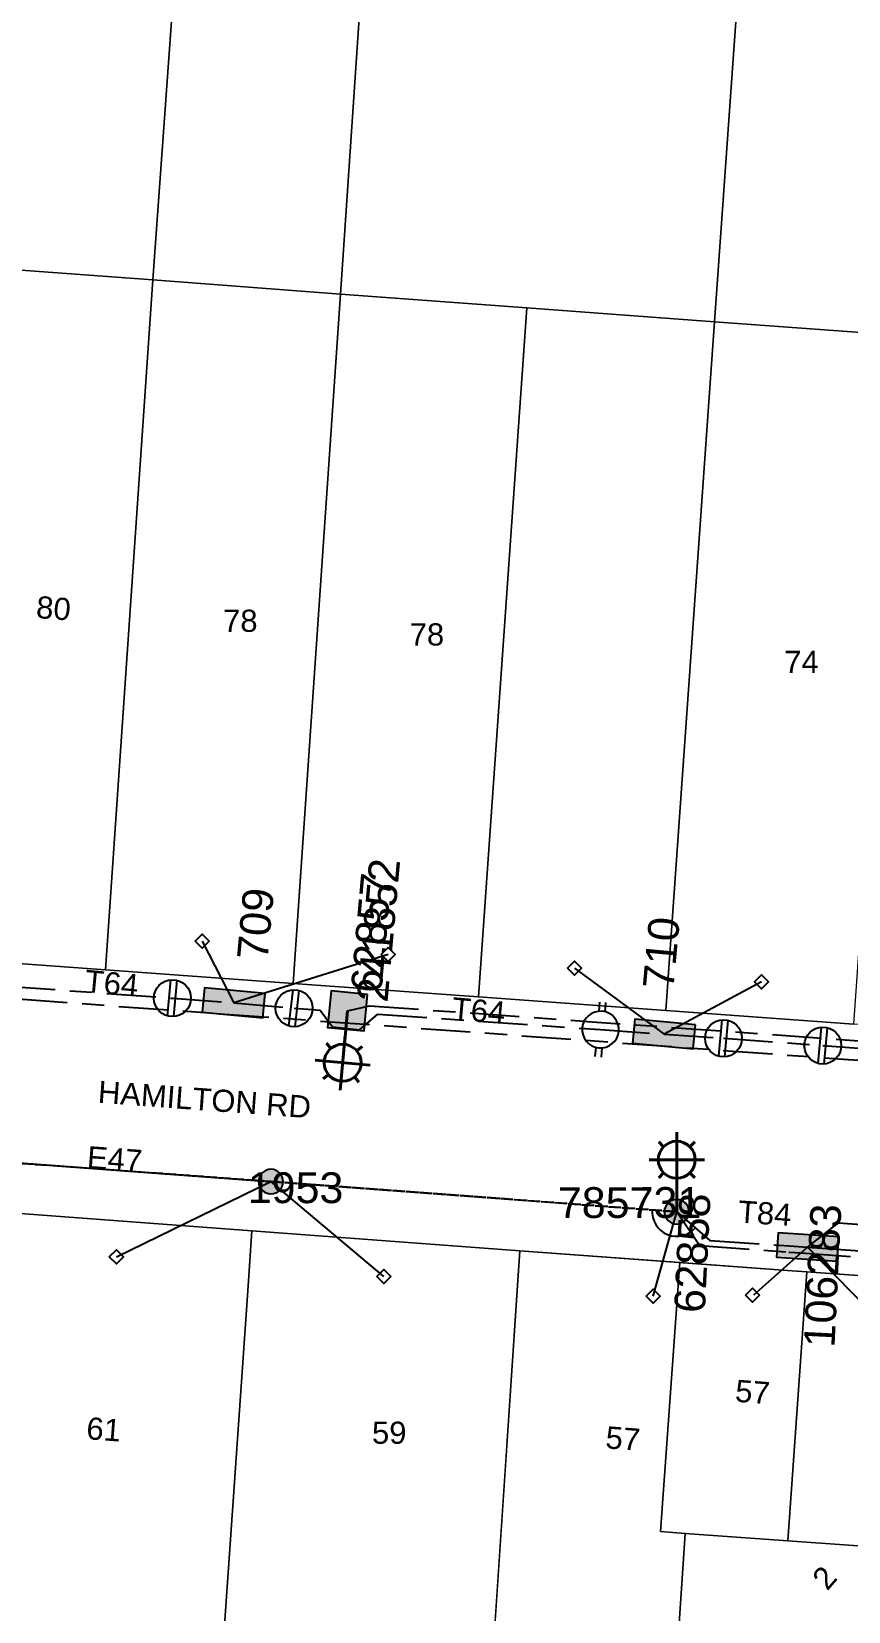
# Model space of a CAD drawing. Header units: metres. Extents: x 309980 to 311407, y 6249141 to 6251386.
# Drawn here: x 310413 to 310479.3, y 6249962 to 6250090.3 of the extents above; entities that cross this region are included whole.
import ezdxf
from ezdxf.enums import TextEntityAlignment as Align

# ---------------------------------------------------------------- set-up
doc = ezdxf.new("R2010")
doc.units = ezdxf.units.M
doc.linetypes.add('Cable Exist OH', pattern=[1, 1, 0])
doc.linetypes.add('Cable Exist UG', pattern=[8.2, 4, -1.2, 1.8, -1.2])
doc.layers.get('0').update_dxf_attribs({"color": 6})
for name, color, linetype, lineweight in [('Cadastre Buildings_SP_EXT', 9, 'Continuous', 5), ('Cadastre Land Parcels_SP_EXT', 9, 'Continuous', 5), ('Cadastre Roads_SP_EXT', 9, 'Continuous', 5)]:
    doc.layers.add(name, color=color, linetype=linetype, lineweight=lineweight)
for name, color, linetype in [('Equip_LV_EXT', 7, 'Continuous'), ('Equip_SP_SL_EXT', 7, 'Continuous'), ('Mains_HV_EXT', 7, 'Continuous'), ('Mains_LV_EXT', 7, 'Continuous'), ('Mains_SL_EXT', 7, 'Continuous'), ('Services_SP_EXT', 7, 'Continuous'), ('SupportsOH_SP_TR_HV_LV_SL_EXT', 7, 'Continuous'), ('SupportsUG_SP_LV_EXT', 7, 'Continuous'), ('SupportsUG_SP_LV_SL_EXT', 7, 'Continuous')]:
    doc.layers.add(name, color=color, linetype=linetype)
doc.styles.add('COLUMN_LABEL', font='arial.ttf')
doc.styles.add('iecARIAL', font='arial.ttf', dxfattribs={"height": 2})
doc.styles.add('POLE_LABEL', font='arial.ttf')
doc.styles.get("Standard").update_dxf_attribs({"font": 'arial.ttf'})

# ---------------------------------------------------------------- blocks, each defined once
blk = doc.blocks.new('COLUMN_EXT')
blk.add_hatch(color=256).paths.add_polyline_path([(-1.49, 1.48), (-1.49, -1.49), (1.48, -1.49), (1.48, 1.48)])
blk.add_lwpolyline([(-1.49, -1.49), (1.48, -1.49), (1.48, 1.48), (-1.49, 1.48)], close=True)
for tag, height, style, flags, p in [('ASSET_NUM', 2.5, 'COLUMN_LABEL', 8, (2, 2)), ('STRUCTURE_PLANT_NUMBER', 0.2, 'POLE_LABEL', 9, (1.81, 0.03)), ('STREET_CODE', 0.2, 'COLUMN_LABEL', 9, (1.81, -0.2))]:
    blk.add_attdef(tag, text='', height=height, dxfattribs=dict(style=style, flags=flags)).set_placement(p, align=Align.MIDDLE_LEFT)
at = {"flags": 9}
for tag, p in [('COLUMN_TYPE', (1.81, -0.4)), ('OWNED_BY', (1.81, -0.6)), ('STATE', (1.81, -0.8)), ('USAGE', (1.81, -1)), ('LEGEND', (1.81, -1.2)), ('STREETNAME', (1.81, -1.6)), ('SUBURB', (1.81, -1.8)), ('LOCATION', (1.81, -1.4)), ('NOTES', (1.81, -2))]:
    blk.add_attdef(tag, text='', height=0.2, dxfattribs=at).set_placement(p, align=Align.MIDDLE_LEFT)
at = {"flags": 1}
blk.add_attdef('Z', (1.81, -2.35), '', height=0.2, dxfattribs=at)
blk = doc.blocks.new('PILLAR_EXT')
blk.add_hatch(color=256).paths.add_polyline_path([(-2.475, 0.99), (-2.475, -0.99), (2.475, -0.99), (2.475, 0.99)])
blk.add_lwpolyline([(-2.475, -0.99), (2.475, -0.99), (2.475, 0.99), (-2.475, 0.99)], close=True)
at = {"style": 'iecARIAL', "flags": 8}
blk.add_attdef('ASSET_NUM', (1.5, 3.5), '', height=2.5, dxfattribs=at)
for tag, p, flags in [('OWNED_BY', (0, -0.2), 9), ('STATE', (0, -0.4), 9), ('SUPPORT_TYPE', (0, -0.6), 9), ('USAGE', (0, -0.8), 9), ('LEGEND', (0, -1), 9), ('LOCATION', (0, -1.2), 9), ('NOTES', (0, -1.4), 9), ('STREETNAME', (0, -1.8), 9), ('SUBURB', (0, -2), 1), ('PARENT', (0, -1.6), 9)]:
    blk.add_attdef(tag, p, '', height=0.2, dxfattribs=dict(flags=flags))
blk = doc.blocks.new('SL_LANTERN_EXT')
at = {"lineweight": 40}
for p, q in [((0, 1.97), (0, 6.47)), ((-1.46, 5.68), (-1.06, 5.28)), ((1.46, 5.68), (1.06, 5.28)), ((-2.25, 4.22), (2.25, 4.22)), ((-1.46, 2.76), (-1.06, 3.16)), ((0, 0), (0, 2.72)), ((1.46, 2.76), (1.06, 3.16))]:
    blk.add_line(p, q, dxfattribs=at)
blk.add_circle((0, 4.22), 1.5, dxfattribs=at)
at = {"style": 'iecARIAL', "flags": 8}
blk.add_attdef('ASSET_NUM', (1.5, 1.5), '', height=2.5, dxfattribs=at)
for tag, p, height, flags in [('CONSTRUCTED_VOLTAGE', (0.98, -0.65), 0.2, 9), ('CONTROL_TYPE', (0.98, -0.85), 0.2, 9), ('LANTERN_PURPOSE', (0.98, -1.05), 0.2, 9), ('LANTERN_TYPE', (0.98, -1.25), 0.2, 9), ('NO_PHASES', (0.98, -1.45), 0.2, 9), ('LNUMBER', (2.18, -3.25), 2.5, 8), ('OPERATING_VOLTAGE', (0.98, -1.65), 0.2, 9), ('ORIENTATION', (0.98, -1.85), 0.2, 9), ('OWNED_BY', (0.98, -2.05), 0.2, 9), ('STATE', (0.98, -2.25), 0.2, 9), ('USAGE', (0.98, -2.45), 0.2, 9), ('CEXIST', (0.98, -2.65), 0.2, 9), ('CNEW', (0.98, -2.85), 0.2, 9), ('CNUMBER', (0.98, -3.05), 0.2, 9), ('CREMOVE', (0.98, -3.25), 0.2, 9), ('CREPLACE', (0.98, -3.45), 0.2, 9), ('LKINGHEIGHT', (0.98, -3.65), 0.2, 9), ('LBRACKET', (0.98, -3.85), 0.2, 9), ('LBRACKETVOCAB', (0.98, -4.05), 0.2, 9), ('LCATEGORY', (0.98, -4.25), 0.2, 9), ('LCHARGE1', (0.98, -4.45), 0.2, 9), ('LCHARGE1PERCENT', (0.98, -4.65), 0.2, 9), ('LCHARGE2', (0.98, -4.85), 0.2, 9), ('LCHARGE2PERCENT', (0.98, -5.05), 0.2, 9), ('LCHARGE3', (0.98, -5.25), 0.2, 9), ('LCHARGE3PERCENT', (0.98, -5.45), 0.2, 9), ('LEXIST', (0.98, -5.65), 0.2, 9), ('LLAMP', (0.98, -5.85), 0.2, 9), ('LLAMPVOCAB', (0.98, -6.05), 0.2, 9), ('LMAST', (0.98, -6.25), 0.2, 9), ('LMASTVOCAB', (0.98, -6.45), 0.2, 9), ('LNEW', (0.98, -6.65), 0.2, 9), ('LANTNUMBER', (0.98, -6.85), 0.2, 9), ('LOUTREACH', (0.98, -7.25), 0.2, 9), ('LOUTREACHVOCAB', (0.98, -7.45), 0.2, 9), ('LRATECODE', (0.98, -7.65), 0.2, 9), ('LREMOVE', (0.98, -7.85), 0.2, 9), ('LREPLACE', (0.98, -8.05), 0.2, 9), ('LTYPE', (0.98, -8.25), 0.2, 9), ('LTYPEVOCAB', (0.98, -8.45), 0.2, 9), ('LEGEND', (0.98, -8.65), 0.2, 9), ('LOCATION', (0.98, -8.85), 0.2, 9), ('NOTES', (0.98, -9.05), 0.2, 9), ('STREETNAME', (0.98, -9.25), 0.2, 9), ('SUBURB', (0.98, -9.45), 0.2, 1)]:
    blk.add_attdef(tag, p, '', height=height, dxfattribs=dict(flags=flags))
blk = doc.blocks.new('CCP_EXT')
at = {"flags": 9}
for tag, p in [('STATE', (0, -1.8)), ('LEGEND', (0, -1.4)), ('LIFE_SUPPORT', (0, -1.6)), ('NOTES', (0, -2))]:
    blk.add_attdef(tag, text='', height=0.2, dxfattribs=at).set_placement(p, align=Align.MIDDLE_LEFT)
blk.add_wipeout([(0, 0.57), (0.57, 0), (0, -0.57), (-0.57, 0)])
blk.add_lwpolyline([(-0.57, 0), (0, 0.57), (0.57, 0), (0, -0.57), (-0.57, 0)])
at = {"flags": 1}
blk.add_attdef('Z', (0, 0), '', height=0.2, dxfattribs=at)
at = {"flags": 9}
for tag, p in [('CCP_TYPE', (0, 0)), ('CONSTRUCTED_VOLTAGE', (0, -0.2)), ('OPERATING_VOLTAGE', (0, -0.6)), ('ORIENTATION', (0, -0.8)), ('OWNED_BY', (0, -1)), ('NO_PHASES', (0, -0.4)), ('USAGE', (0, -1.2))]:
    blk.add_attdef(tag, text='', height=0.2, dxfattribs=at).set_placement(p, align=Align.MIDDLE_LEFT)
blk = doc.blocks.new('POLE_EXT')
blk.add_hatch(color=256).paths.add_polyline_path([(-1, 0, 1), (1, 0, 1)])
blk.add_lwpolyline([(-1, 0, 1), (1, 0, 1)], format="xyb", close=True)
for tag, height, flags, p in [('pNumber', 2.5, 8, (-17.84, 2.07)), ('OWNED_BY', 0.2, 9, (1.35, -0.4)), ('SPECIAL_USE', 0.2, 9, (1.35, -0.8)), ('STATE', 0.2, 9, (1.35, -1)), ('PARENT', 0.2, 9, (1.35, -0.6)), ('USAGE', 0.2, 9, (1.35, -1.2)), ('cLV', 0.2, 9, (1.35, -1.4)), ('hDepth', 0.2, 9, (1.35, -1.6)), ('hDia', 0.2, 9, (1.35, -1.8)), ('cHV', 0.2, 9, (1.35, -2)), ('LBRACKET', 0.2, 9, (1.35, -2.2)), ('LExisting', 0.2, 9, (1.35, -2.4)), ('LANTNUMBER', 0.2, 9, (1.35, -2.6)), ('cLinedev', 0.2, 9, (1.35, -3.4)), ('pExisting', 0.2, 9, (1.35, -3.8)), ('LOther', 0.2, 9, (1.35, -2.8)), ('LRemove', 0.2, 9, (1.35, -3)), ('LEGEND', 0.2, 9, (1.35, -3.2)), ('LOCATION', 0.2, 9, (1.35, -3.6)), ('pFooting', 0.2, 9, (1.35, -4.4)), ('pNew', 0.2, 9, (1.35, -4.6)), ('pRelocate', 0.2, 9, (1.35, -5)), ('pRemove', 0.2, 9, (1.35, -5.2)), ('PFNUMBER', 0.2, 9, (1.35, -4)), ('NEWPFNUMBER', 0.2, 9, (1.35, -4.2)), ('pReplace', 0.2, 9, (1.35, -5.4)), ('pStay', 0.2, 9, (1.35, -5.6)), ('pType', 0.2, 9, (1.35, -5.8)), ('cspan', 0.2, 9, (1.35, -6)), ('STREETNAME', 0.2, 9, (1.35, -6.2)), ('SUBURB', 0.2, 9, (1.35, -6.4)), ('OPERATED_BY', 0.2, 9, (1.36, -7.01)), ('NOTES', 0.2, 9, (1.35, -6.6)), ('MAINTAINED_BY', 0.2, 9, (1.36, -6.81))]:
    blk.add_attdef(tag, text='', height=height, dxfattribs=dict(flags=flags)).set_placement(p, align=Align.MIDDLE_LEFT)
at = {"style": 'POLE_LABEL'}
for tag, height, flags, p in [('ASSET_NUM', 2.5, 8, (2, 2)), ('STRUCTURE_PLANT_NUMBER', 0.2, 9, (1.35, 0.03)), ('STREET_CODE', 0.2, 9, (1.35, -0.2))]:
    blk.add_attdef(tag, text='', height=height, dxfattribs=dict(at, flags=flags)).set_placement(p, align=Align.MIDDLE_LEFT)
at = {"flags": 1}
blk.add_attdef('Z', (1.35, -7.33), '', height=0.2, dxfattribs=at)
blk = doc.blocks.new('LV_UG_LINKS_CLOSED_EXT')
blk.add_wipeout([(-1.06, 1.06), (-1.18, 0.92), (-1.29, 0.76), (-1.37, 0.59), (-1.43, 0.42), (-1.48, 0.23), (-1.49, 0.05), (-1.49, -0.14), (-1.46, -0.33), (-1.41, -0.51), (-1.33, -0.68), (-1.24, -0.84), (-1.12, -0.99), (-0.99, -1.12), (-0.84, -1.24), (-0.68, -1.33), (-0.51, -1.41), (-0.33, -1.46), (-0.14, -1.49), (0.05, -1.49), (0.23, -1.48), (0.42, -1.43), (0.59, -1.37), (0.76, -1.29), (0.92, -1.18), (1.06, -1.06), (1.18, -0.92), (1.29, -0.76), (1.37, -0.59), (1.43, -0.42), (1.48, -0.23), (1.49, -0.05), (1.49, 0.14), (1.46, 0.33), (1.41, 0.51), (1.33, 0.68), (1.24, 0.84), (1.12, 0.99), (0.99, 1.12), (0.84, 1.24), (0.68, 1.33), (0.51, 1.41), (0.33, 1.46), (0.14, 1.49), (-0.05, 1.49), (-0.23, 1.48), (-0.42, 1.43), (-0.59, 1.37), (-0.76, 1.29), (-0.92, 1.18)])
for p, q in [((-0.25, -1.48), (-0.25, 1.48)), ((0.25, -1.48), (0.25, 1.48))]:
    blk.add_line(p, q)
blk.add_circle((0, 0), 1.5)
at = {"flags": 9}
for tag, p in [('ACTUAL_STATUS', (0, 0)), ('CONSTRUCTED_VOLTAGE', (0, -0.2)), ('OPERATING_VOLTAGE', (0, -0.6)), ('ORIENTATION', (0, -0.8)), ('STATE', (0, -1)), ('SWITCH_TYPE', (0, -1.2)), ('NO_PHASES', (0, -0.4)), ('USAGE', (0, -1.4)), ('NOTES', (0, -1.6))]:
    blk.add_attdef(tag, text='', height=0.2, dxfattribs=at).set_placement(p, align=Align.MIDDLE_LEFT)
at = {"flags": 1}
blk.add_attdef('Z', (0, 0), '', height=0.2, dxfattribs=at)
blk = doc.blocks.new('LV_UG_LINKS_OPEN_EXT')
for p, q in [((-0.25, 1.47), (-0.25, 2.22)), ((0.25, 1.47), (0.25, 2.22)), ((-0.25, -1.47), (-0.25, -2.22)), ((0.25, -1.47), (0.25, -2.22))]:
    blk.add_line(p, q)
at = {"flags": 9}
for tag, p in [('ACTUAL_STATUS', (0, 0)), ('CONSTRUCTED_VOLTAGE', (0, -0.2)), ('OPERATING_VOLTAGE', (0, -0.6)), ('ORIENTATION', (0, -0.8)), ('STATE', (0, -1)), ('SWITCH_TYPE', (0, -1.2)), ('NO_PHASES', (0, -0.4)), ('USAGE', (0, -1.4)), ('NOTES', (0, -1.6))]:
    blk.add_attdef(tag, text='', height=0.2, dxfattribs=at).set_placement(p, align=Align.MIDDLE_LEFT)
at = {"flags": 1}
blk.add_attdef('Z', (0, 0), '', height=0.2, dxfattribs=at)
blk.add_wipeout([(-0.25, 1.47), (-0.43, 1.43), (-0.61, 1.36), (-0.77, 1.28), (-0.93, 1.17), (-1.07, 1.05), (-1.19, 0.9), (-1.29, 0.75), (-1.38, 0.58), (-1.44, 0.4), (-1.48, 0.22), (-1.49, 0.03), (-1.49, -0.16), (-1.45, -0.34), (-1.4, -0.52), (-1.32, -0.69), (-1.23, -0.85), (-1.11, -1), (-0.98, -1.13), (-0.83, -1.24), (-0.66, -1.34), (-0.49, -1.41), (-0.31, -1.46), (-0.13, -1.49), (0.06, -1.49), (0.25, -1.47), (0.43, -1.43), (0.61, -1.36), (0.77, -1.28), (0.93, -1.17), (1.07, -1.05), (1.19, -0.9), (1.29, -0.75), (1.38, -0.58), (1.44, -0.4), (1.48, -0.22), (1.49, -0.03), (1.49, 0.16), (1.45, 0.34), (1.4, 0.52), (1.32, 0.69), (1.23, 0.85), (1.11, 1), (0.98, 1.13), (0.83, 1.24), (0.66, 1.34), (0.49, 1.41), (0.31, 1.46), (0.13, 1.49), (-0.06, 1.49)])
blk.add_lwpolyline([(0, -1.49, 1), (0, 1.49, 1)], format="xyb", close=True)

msp = doc.modelspace()

# ---------------------------------------------------------------- linework, layer by layer
at = {"layer": 'Cadastre Buildings_SP_EXT', "linetype": 'Continuous'}
for points in [[(310441.83, 6250124.58), (310426.82, 6250125.66), (310422.83, 6250070.11), (310438.05, 6250068.96), (310441.83, 6250124.58)], [(310472.39, 6250122.34), (310441.83, 6250124.58), (310438.05, 6250068.96), (310453.19, 6250067.85), (310468.44, 6250066.72), (310472.39, 6250122.34)]]:
    msp.add_lwpolyline(points, close=True, dxfattribs=at)
at = {"layer": 'Cadastre Land Parcels_SP_EXT', "linetype": 'Continuous'}
for points in [[(310426.82, 6250125.66), (310411.6, 6250126.78), (310407.66, 6250071.23), (310422.83, 6250070.11), (310426.82, 6250125.66)], [(310468.44, 6250066.72), (310483.67, 6250065.59), (310487.56, 6250121.22), (310472.39, 6250122.34), (310468.44, 6250066.72)], [(310403.71, 6250015.22), (310418.99, 6250014.11), (310422.83, 6250070.11), (310407.66, 6250071.23), (310403.71, 6250015.22)], [(310438.05, 6250068.96), (310422.83, 6250070.11), (310418.99, 6250014.11), (310434.23, 6250013), (310438.05, 6250068.96)], [(310453.19, 6250067.85), (310438.05, 6250068.96), (310434.23, 6250013), (310449.27, 6250011.9), (310453.19, 6250067.85)], [(310483.67, 6250065.59), (310468.44, 6250066.72), (310464.48, 6250010.79), (310479.75, 6250009.68), (310483.67, 6250065.59)], [(310430.87, 6249992.92), (310409.5, 6249994.52), (310408.99, 6249987.61), (310407.92, 6249972.9), (310406.15, 6249948.75), (310427.69, 6249947.3), (310430.53, 6249988.03), (310430.87, 6249992.92)], [(310452.61, 6249991.3), (310430.87, 6249992.92), (310430.53, 6249988.03), (310427.69, 6249947.3), (310449.59, 6249945.71), (310452.43, 6249988.46), (310452.61, 6249991.3)], [(310466.04, 6249968.35), (310464.04, 6249968.49), (310465.6, 6249990.35), (310452.62, 6249991.3), (310452.43, 6249988.46), (310450.57, 6249960.48), (310465.44, 6249959.41), (310466.04, 6249968.35)], [(310475.93, 6249989.59), (310474.36, 6249989.7), (310465.6, 6249990.35), (310464.04, 6249968.49), (310466.04, 6249968.35), (310474.37, 6249967.75), (310475.93, 6249989.59)], [(310486.25, 6249988.86), (310483.17, 6249989.08), (310475.93, 6249989.59), (310474.37, 6249967.75), (310484.68, 6249967.01), (310486.25, 6249988.86)], [(310495.51, 6249966.08), (310484.68, 6249967.01), (310474.37, 6249967.75), (310466.04, 6249968.35), (310465.44, 6249959.41), (310467.4, 6249959.27), (310489.62, 6249957.56), (310495.51, 6249966.08)]]:
    msp.add_lwpolyline(points, close=True, dxfattribs=at)
at = {"layer": 'Mains_LV_EXT', "linetype": 'Cable Exist OH'}
for points in [[(310432.41, 6249996.91), (310405.6, 6249998.87)], [(310465.25, 6249994.47), (310432.41, 6249996.91)]]:
    msp.add_lwpolyline(points, dxfattribs=at)
at = {"layer": 'Mains_LV_EXT', "linetype": 'Continuous'}
msp.add_lwpolyline([(310463.37, 6249994.63, 0.734425), (310466.9, 6249993.19)], format="xyb", dxfattribs=at)
at = {"layer": 'Mains_LV_EXT', "linetype": 'Cable Exist UG'}
for points in [[(310465.36, 6249994.46), (310468.06, 6249992.13), (310468.06, 6249992.13), (310474.5, 6249991.69), (310475.99, 6249991.59)], [(310475.99, 6249991.59), (310478.5, 6249993.55), (310478.5, 6249993.55), (310486.09, 6249993.01), (310501.17, 6249991.91)], [(310475.99, 6249991.59), (310478.69, 6249991.4), (310478.69, 6249991.4), (310483.31, 6249991.07), (310500.84, 6249989.87), (310502.95, 6249991.13), (310505.33, 6249990.83), (310506.16, 6249989.46), (310507.99, 6249980.58), (310497.28, 6249965.11)]]:
    msp.add_lwpolyline(points, dxfattribs=at)
at = {"layer": 'Mains_SL_EXT', "linetype": 'Cable Exist OH'}
msp.add_lwpolyline([(310405.6, 6249998.87), (310432.41, 6249996.91), (310465.36, 6249994.46)], dxfattribs=at)
at = {"layer": 'Mains_SL_EXT', "linetype": 'Cable Exist UG'}
msp.add_lwpolyline([(310465.36, 6249994.46), (310467.25, 6249991.73), (310467.25, 6249991.73), (310474.47, 6249991.19), (310475.47, 6249991.12), (310475.47, 6249991.12), (310483.28, 6249990.57), (310501.88, 6249989.26), (310503.8, 6249989.63)], dxfattribs=at)
at = {"layer": 'Services_SP_EXT'}
msp.add_lwpolyline([(310475.99, 6249991.59), (310480.68, 6249986.77)], dxfattribs=at)

# ---------------------------------------------------------------- block references
at = {"layer": 'Equip_SP_SL_EXT'}
ref = msp.add_blockref('SL_LANTERN_EXT', (310438.63, 6250010.76), dxfattribs=dict(at, rotation=174.6391223689792))
ref.add_attrib('ASSET_NUM', '62857', dxfattribs={"layer": '0', "height": 2.5, "rotation": 84.9049, "style": 'iecARIAL'}).set_placement((310440.13, 6250012.26), align=Align.MIDDLE_LEFT)
ref = msp.add_blockref('SL_LANTERN_EXT', (310465.36, 6249994.46), dxfattribs=at)
ref.add_attrib('ASSET_NUM', '62858', dxfattribs={"layer": '0', "height": 2.5, "rotation": 87.2134, "style": 'iecARIAL'}).set_placement((310466.86, 6249995.96), align=Align.MIDDLE_RIGHT)
at = {"layer": 'Services_SP_EXT'}
msp.add_blockref('CCP_EXT', (310457.07, 6250014.24), dxfattribs=at)
at = {"layer": 'SupportsOH_SP_TR_HV_LV_SL_EXT'}
ref = msp.add_blockref('POLE_EXT', (310432.41, 6249996.91), dxfattribs=at)
ref.add_attrib('ASSET_NUM', '1953', dxfattribs={"layer": '0', "height": 2.5, "rotation": 0.0053, "style": 'POLE_LABEL'}).set_placement((310434.41, 6249997.66), align=Align.TOP_CENTER)
ref = msp.add_blockref('POLE_EXT', (310465.36, 6249994.46), dxfattribs=at)
ref.add_attrib('ASSET_NUM', '785731', dxfattribs={"layer": '0', "height": 2.5, "rotation": 0.0542, "style": 'POLE_LABEL'}).set_placement((310467.36, 6249995.21), align=Align.MIDDLE_RIGHT)
at = {"layer": 'SupportsUG_SP_LV_EXT'}
ref = msp.add_blockref('PILLAR_EXT', (310429.39, 6250011.43), dxfattribs=dict(at, rotation=174.6440243412267))
ref.add_attrib('ASSET_NUM', '709', dxfattribs={"layer": '0', "height": 2.5, "rotation": 84.7516, "style": 'iecARIAL'}).set_placement((310430.89, 6250014.93), align=Align.MIDDLE_LEFT)
ref = msp.add_blockref('PILLAR_EXT', (310464.33, 6250008.89), dxfattribs=dict(at, rotation=174.6449247034759))
ref.add_attrib('ASSET_NUM', '710', dxfattribs={"layer": '0', "height": 2.5, "rotation": 84.7478, "style": 'iecARIAL'}).set_placement((310465.83, 6250012.39), align=Align.BOTTOM_LEFT)
ref = msp.add_blockref('PILLAR_EXT', (310475.99, 6249991.59), dxfattribs=dict(at, rotation=176.1238978192078))
ref.add_attrib('ASSET_NUM', '106283', dxfattribs={"layer": '0', "height": 2.5, "rotation": 87.1945, "style": 'iecARIAL'}).set_placement((310477.49, 6249995.09), align=Align.MIDDLE_RIGHT)
at = {"layer": 'SupportsUG_SP_LV_SL_EXT'}
ref = msp.add_blockref('COLUMN_EXT', (310438.63, 6250010.76), dxfattribs=dict(at, rotation=174.6391223689792))
ref.add_attrib('ASSET_NUM', '241852', dxfattribs={"layer": '0', "height": 2.5, "rotation": 84.9049, "style": 'COLUMN_LABEL'}).set_placement((310440.63, 6250011.51), align=Align.MIDDLE_LEFT)

# ---------------------------------------------------------------- texts
at = {"layer": 'Cadastre Land Parcels_SP_EXT'}
for s, rotation, p in [('80', 355.5656, (310413.3, 6250042.67)), ('57', 355.6406, (310470.06, 6249979.04)), ('61', 355.8151, (310417.38, 6249976)), ('57', 355.5192, (310459.53, 6249975.26)), ('2', 49.0078, (310477.58, 6249963.63))]:
    msp.add_text(s, height=1.8, rotation=rotation, dxfattribs=at).set_placement(p)
for s, p in [('78', (310428.53, 6250041.54)), ('78', (310443.68, 6250040.43)), ('74', (310474.09, 6250038.2)), ('59', (310440.62, 6249975.62))]:
    msp.add_text(s, height=1.8, dxfattribs=at).set_placement(p)
at = {"layer": 'Cadastre Roads_SP_EXT'}
msp.add_text('HAMILTON RD', height=1.8, rotation=355.8345, dxfattribs=at).set_placement((310418.32, 6250003.31))
at = {"layer": 'Mains_LV_EXT'}
for s, rotation, p in [('T64', 354.7159, (310417.24, 6250012.32)), ('T64', 354.9035, (310447.04, 6250010.09)), ('E47', 355.8228, (310417.43, 6249998)), ('E47', 355.8228, (310417.43, 6249998)), ('T84', 356.0846, (310470.29, 6249993.59))]:
    msp.add_text(s, height=1.8, rotation=rotation, dxfattribs=at).set_placement(p)

# ---------------------------------------------------------------- next in the draw order: linework, layer by layer
at = {"layer": 'Cadastre Buildings_SP_EXT', "linetype": 'Continuous'}
msp.add_lwpolyline([(310468.44, 6250066.72), (310453.19, 6250067.85), (310449.27, 6250011.9), (310464.48, 6250010.79), (310468.44, 6250066.72)], close=True, dxfattribs=at)

# ---------------------------------------------------------------- next in the draw order: block references
at = {"layer": 'Services_SP_EXT'}
for p in [(310426.82, 6250016.43), (310441.94, 6250015.34), (310472.25, 6250013.13), (310419.86, 6249990.81), (310441.58, 6249989.21), (310463.44, 6249987.6), (310471.52, 6249987.68)]:
    msp.add_blockref('CCP_EXT', p, dxfattribs=at)

# ---------------------------------------------------------------- next in the draw order: linework, layer by layer
at = {"layer": 'Cadastre Roads_SP_EXT', "linetype": 'Continuous'}
msp.add_lwpolyline([(310409.5, 6249994.52), (310430.87, 6249992.92), (310452.61, 6249991.3), (310474.36, 6249989.7), (310483.17, 6249989.08), (310504.51, 6249987.57), (310505.03, 6249989.51), (310507.4, 6249998.35), (310509.85, 6250007.49), (310494.57, 6250008.6), (310479.75, 6250009.68), (310464.48, 6250010.79), (310449.27, 6250011.9), (310434.23, 6250013), (310418.99, 6250014.11), (310403.71, 6250015.22)], dxfattribs=at)
at = {"layer": 'Services_SP_EXT'}
for points in [[(310426.82, 6250016.43), (310429.39, 6250011.43)], [(310419.86, 6249990.81), (310432.41, 6249996.91)], [(310441.58, 6249989.21), (310432.41, 6249996.91)], [(310463.44, 6249987.6), (310465.36, 6249994.46)], [(310475.99, 6249991.59), (310471.6, 6249987.68)]]:
    msp.add_lwpolyline(points, dxfattribs=at)

# ---------------------------------------------------------------- next in the draw order: block references
at = {"layer": 'Equip_LV_EXT'}
for name, p, rotation in [('LV_UG_LINKS_CLOSED_EXT', (310424.41, 6250011.8), 354.7158739979856), ('LV_UG_LINKS_CLOSED_EXT', (310434.29, 6250010.98), 353.5595087488889), ('LV_UG_LINKS_OPEN_EXT', (310459.17, 6250009.25), 354.9034494666295), ('LV_UG_LINKS_CLOSED_EXT', (310469.16, 6250008.54), 354.714973635736), ('LV_UG_LINKS_CLOSED_EXT', (310477.22, 6250007.95), 354.714973635736)]:
    msp.add_blockref(name, p, dxfattribs=dict(at, rotation=rotation))

# ---------------------------------------------------------------- next in the draw order: linework, layer by layer
at = {"layer": 'Mains_HV_EXT', "linetype": 'Cable Exist UG'}
msp.add_lwpolyline([(310320.32, 6250157.07), (310312.17, 6250045.45), (310310.7, 6250024.19), (310313.75, 6250018.88), (310540.44, 6250002.37), (310530.28, 6249987.79)], dxfattribs=at)
at = {"layer": 'Mains_LV_EXT', "linetype": 'Cable Exist UG'}
for points in [[(310410.9, 6250012.78), (310424.41, 6250011.8)], [(310424.41, 6250011.8), (310429.39, 6250011.43)], [(310429.39, 6250011.43), (310434.29, 6250010.98)], [(310434.29, 6250010.98), (310436.41, 6250010.83), (310437.42, 6250009.47), (310439.6, 6250009.24), (310441.08, 6250010.51), (310459.17, 6250009.25)], [(310459.17, 6250009.25), (310464.33, 6250008.89)], [(310464.33, 6250008.89), (310469.16, 6250008.54)], [(310469.16, 6250008.54), (310477.22, 6250007.95)], [(310477.22, 6250007.95), (310482.33, 6250007.58)]]:
    msp.add_lwpolyline(points, dxfattribs=at)
at = {"layer": 'Mains_SL_EXT', "linetype": 'Cable Exist UG'}
msp.add_lwpolyline([(310438.63, 6250010.76), (310440.41, 6250011.18), (310496.87, 6250007.15), (310499.24, 6250006.36)], dxfattribs=at)
at = {"layer": 'Services_SP_EXT'}
for points in [[(310441.94, 6250015.34), (310429.39, 6250011.43)], [(310457.07, 6250014.24), (310464.33, 6250008.89)], [(310472.25, 6250013.13), (310464.33, 6250008.89)]]:
    msp.add_lwpolyline(points, dxfattribs=at)

doc.saveas('drawing.dxf')
